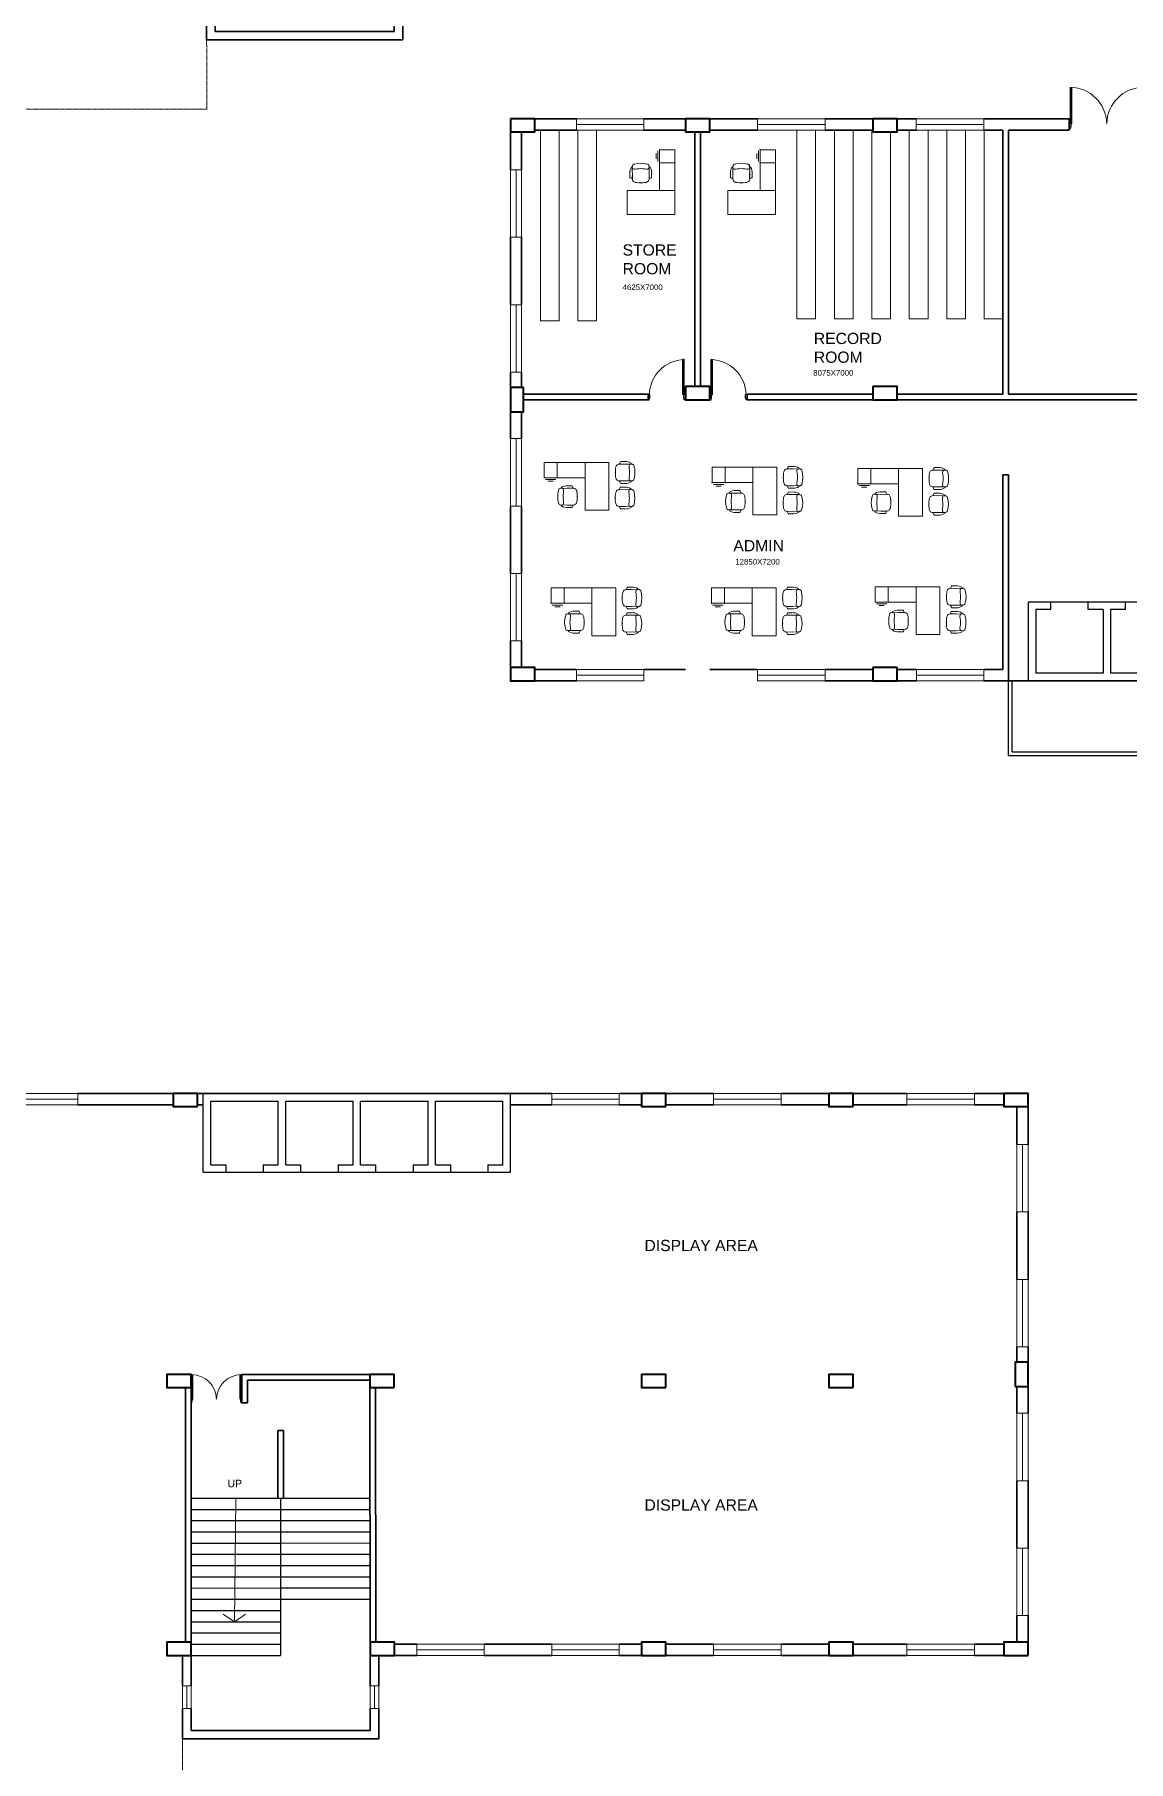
# Model space of a CAD drawing. Header units: inches. Extents: x 5 to 136470, y 9 to 138066.
# Drawn here: x 49072 to 78278, y 46629 to 92731 of the extents above; entities that cross this region are included whole.
import ezdxf

# ---------------------------------------------------------------- set-up
doc = ezdxf.new("R2010")
doc.units = ezdxf.units.IN
doc.header["$MEASUREMENT"] = 0
doc.linetypes.add('DASHED2', pattern=[9.525, 6.35, -3.175])
for name, color, linetype, lineweight in [('1', 7, 'Continuous', 35), ('A_COL', 250, 'Continuous', 40), ('A_ELE1', 250, 'Continuous', 20), ('A_WIN-DOR', 250, 'Continuous', 30), ('ABOVE', 252, 'DASHED2', 9), ('IG-Area', 250, 'Continuous', 30), ('SILL', 251, 'Continuous', 18), ('WINDOW', 252, 'Continuous', 15)]:
    doc.layers.add(name, color=color, linetype=linetype, lineweight=lineweight)
doc.layers.add('FURNITURE', color=253, linetype='Continuous', lineweight=5, transparency=0.05)
doc.styles.add('ROMANS', font='', dxfattribs={"width": 0.8})
doc.styles.get("Standard").update_dxf_attribs({"font": 'arial.ttf'})
doc.styles.get('ROMANS').set_extended_font_data('VNI-Avo')

# ---------------------------------------------------------------- blocks, each defined once
blk = doc.blocks.new('A$C593c08c7')
for p, q in [((52430, 19081), (57430, 19081)), ((54805, 19081), (52905, 19081)), ((52905, 16981), (52905, 19081)), ((56905, 19081), (54805, 19081)), ((59005, 19081), (56905, 19081)), ((61105, 19081), (59005, 19081)), ((59005, 19081), (61105, 19081)), ((61105, 16981), (61105, 19081)), ((53105, 18881), (54905, 18881)), ((53105, 17181), (53105, 18881)), ((54905, 17181), (54905, 18881)), ((55105, 18881), (56905, 18881)), ((55105, 17181), (55105, 18881)), ((56905, 17181), (56905, 18881)), ((57105, 18881), (58905, 18881)), ((57105, 17181), (57105, 18881)), ((58905, 17181), (58905, 18881)), ((59105, 18881), (60905, 18881)), ((59105, 17181), (59105, 18881)), ((60905, 17181), (60905, 18881)), ((53105, 17181), (53505, 17181)), ((53505, 17181), (53505, 16981)), ((54505, 17181), (54905, 17181)), ((54505, 17181), (54505, 16981)), ((55105, 17181), (55505, 17181)), ((55505, 17181), (55505, 16981)), ((56505, 17181), (56905, 17181)), ((56505, 17181), (56505, 16981)), ((57105, 17181), (57505, 17181)), ((57505, 17181), (57505, 16981)), ((58505, 17181), (58905, 17181)), ((58505, 17181), (58505, 16981)), ((59105, 17181), (59505, 17181)), ((59505, 17181), (59505, 16981)), ((60505, 17181), (60905, 17181)), ((60505, 17181), (60505, 16981)), ((52905, 16981), (54805, 16981)), ((54805, 16981), (56905, 16981)), ((56905, 16981), (59005, 16981)), ((59005, 16981), (61105, 16981)), ((52580, 4081), (52580, 10281)), ((52580, 8281), (54968, 8282)), ((52580, 7981), (54969, 7981)), ((54968, 8282), (57357, 8283)), ((54968, 8282), (54970, 4082)), ((54969, 7981), (57356, 7981)), ((52580, 7681), (54969, 7681)), ((52580, 7381), (54969, 7381)), ((54969, 7681), (57356, 7681)), ((54969, 7381), (57356, 7381)), ((52580, 7081), (54969, 7082)), ((54969, 7082), (57356, 7083)), ((52580, 6781), (54969, 6781)), ((52580, 6481), (54969, 6481)), ((54969, 6781), (57357, 6781)), ((54969, 6481), (57357, 6481)), ((52580, 6181), (54969, 6182)), ((54969, 6182), (57357, 6183)), ((52580, 5881), (54970, 5882)), ((52580, 5581), (54970, 5582)), ((54970, 5882), (57357, 5883)), ((54970, 5582), (57357, 5583)), ((52580, 5281), (54970, 5281)), ((52580, 4981), (54970, 4981)), ((52580, 4681), (54970, 4681)), ((52580, 4381), (54970, 4381)), ((52580, 4081), (54970, 4082))]:
    blk.add_line(p, q)
at = {"layer": '1'}
for p, q in [((49555, 19081), (52105, 19081)), ((52105, 19081), (61105, 19081)), ((62207, 19081), (61105, 19081)), ((64007, 19081), (64605, 19081)), ((64605, 19081), (65255, 19081)), ((66530, 19081), (65255, 19081)), ((68330, 19081), (69605, 19081)), ((69605, 19081), (70255, 19081)), ((69605, 19081), (70255, 19081)), ((71693, 19081), (70255, 19081)), ((73493, 19081), (74930, 19081)), ((74930, 19081), (74930, 18731)), ((74930, 19081), (74930, 17719)), ((49555, 18781), (52105, 18781)), ((52755, 18781), (52905, 18781)), ((61105, 18781), (62207, 18781)), ((64007, 18781), (64605, 18781)), ((65255, 18781), (66530, 18781)), ((68330, 18781), (69605, 18781)), ((70255, 18781), (71693, 18781)), ((73493, 18781), (74280, 18781)), ((74630, 18731), (74630, 17719)), ((74630, 15919), (74630, 14119)), ((74930, 15919), (74930, 14119)), ((74630, 12319), (74630, 11906)), ((74930, 12319), (74930, 10544)), ((52580, 11581), (52580, 4381)), ((57355, 11581), (53936, 11581)), ((53936, 10828), (53936, 11581)), ((52430, 11231), (52430, 4431)), ((57355, 11431), (54086, 11431)), ((54086, 10828), (54086, 11431)), ((57355, 11281), (57358, 4381)), ((57505, 11231), (57508, 4431)), ((74630, 11256), (74630, 10544)), ((54086, 10828), (53936, 10828)), ((54893, 8282), (54893, 10082)), ((54893, 10082), (55043, 10082)), ((55043, 8282), (55043, 10082)), ((74630, 8744), (74630, 6944)), ((74930, 8744), (74930, 6944)), ((74630, 5144), (74630, 4431)), ((74930, 5144), (74930, 4081)), ((58607, 4381), (58008, 4381)), ((62207, 4381), (60407, 4381)), ((60407, 4381), (61630, 4381)), ((64605, 4381), (64007, 4381)), ((66530, 4381), (65255, 4381)), ((69605, 4381), (68330, 4381)), ((71693, 4381), (70255, 4381)), ((74280, 4381), (73493, 4381)), ((52580, 4081), (52350, 4081)), ((52350, 4081), (52350, 3266)), ((52350, 3266), (52350, 4081)), ((52580, 4081), (52580, 3266)), ((58607, 4081), (57358, 4081)), ((57358, 4081), (57358, 3266)), ((57588, 4081), (57588, 3266)), ((62207, 4081), (60407, 4081)), ((66530, 4081), (64007, 4081)), ((71693, 4081), (68330, 4081)), ((74930, 4081), (73493, 4081)), ((52350, 2666), (52350, 1851)), ((52350, 2016), (52350, 2666)), ((52580, 2666), (52580, 2081)), ((57358, 2666), (57358, 2081)), ((57588, 2666), (57588, 1851)), ((52350, 1851), (57588, 1851)), ((52580, 2081), (57358, 2081))]:
    blk.add_line(p, q, dxfattribs=at)
at = {"layer": 'A_COL'}
for points in [[(52755, 18731), (52755, 19081), (52105, 19081), (52105, 18731)], [(65255, 18731), (65255, 19081), (64605, 19081), (64605, 18731)], [(70255, 18731), (70255, 19081), (69605, 19081), (69605, 18731)], [(74930, 18731), (74930, 19081), (74280, 19081), (74280, 18731)], [(52580, 11231), (52580, 11581), (51930, 11581), (51930, 11231)], [(58005, 11231), (58005, 11581), (57355, 11581), (57355, 11231)], [(65257, 11231), (65257, 11581), (64607, 11581), (64607, 11231)], [(70255, 11231), (70255, 11581), (69605, 11581), (69605, 11231)], [(74580, 11256), (74930, 11256), (74930, 11906), (74580, 11906)], [(52580, 4081), (52580, 4431), (51930, 4431), (51930, 4081)], [(58008, 4081), (58008, 4431), (57358, 4431), (57358, 4081)], [(65255, 4081), (65255, 4431), (64605, 4431), (64605, 4081)], [(70255, 4081), (70255, 4431), (69605, 4431), (69605, 4081)], [(74930, 4081), (74930, 4431), (74280, 4431), (74280, 4081)]]:
    blk.add_lwpolyline(points, close=True, dxfattribs=at)
at = {"layer": 'A_ELE1', "transparency": 33554687}
for centre, start, end in [((52582, 10903), 1.7422, 88.258), ((53934, 10903), 91.742, 178.2578)]:
    blk.add_arc(centre, 676, start, end, dxfattribs=at)
at = {"layer": 'A_WIN-DOR', "transparency": 33554687}
for p, q in [((52603, 10924), (52603, 11579)), ((52628, 10924), (52628, 11578)), ((53888, 10924), (53888, 11578)), ((53913, 10924), (53913, 11579)), ((52580, 10933), (52580, 10828)), ((52603, 10933), (52580, 10933)), ((52603, 10933), (52603, 10956)), ((52603, 10828), (52603, 10860)), ((52603, 10860), (52612, 10860)), ((52612, 10860), (52612, 10924)), ((53258, 10924), (53258, 10933)), ((53258, 10933), (53258, 10933)), ((53258, 10924), (53258, 10924)), ((53904, 10860), (53904, 10924)), ((53913, 10860), (53904, 10860)), ((53913, 10933), (53913, 10956)), ((53913, 10933), (53936, 10933)), ((53913, 10828), (53913, 10860)), ((53936, 10933), (53936, 10828))]:
    blk.add_line(p, q, dxfattribs=at)
at = {"layer": 'A_WIN-DOR'}
for p, q in [((52603, 10828), (52580, 10828)), ((53913, 10828), (53936, 10828))]:
    blk.add_line(p, q, dxfattribs=at)
at = {"layer": 'A_WIN-DOR', "transparency": 33554687}
for points in [[(52603, 10924), (52628, 10924)], [(53258, 10924), (53258, 10924)], [(53913, 10924), (53888, 10924)]]:
    blk.add_lwpolyline(points, dxfattribs=at)
at = {"layer": 'ABOVE', "ltscale": 0.25}
for p, q in [((52359, 0), (52350, 1851)), ((43850, 0), (52359, 0))]:
    blk.add_line(p, q, dxfattribs=at)
at = {"layer": 'SILL'}
for p, q in [((47755, 19081), (49555, 19081)), ((64007, 19081), (62207, 19081)), ((66530, 19081), (68330, 19081)), ((71693, 19081), (73493, 19081)), ((49555, 18781), (47755, 18781)), ((62207, 18781), (64007, 18781)), ((66530, 18781), (68330, 18781)), ((73493, 18781), (71693, 18781)), ((74630, 17719), (74630, 15919)), ((74930, 17719), (74930, 15919)), ((74630, 12319), (74630, 14119)), ((74930, 14119), (74930, 12319)), ((74630, 8744), (74630, 10544)), ((74930, 10544), (74930, 8744)), ((53774, 8282), (53738, 4981)), ((74630, 6944), (74630, 5144)), ((74930, 6944), (74930, 5144)), ((53738, 4981), (53439, 5181)), ((53738, 4981), (54036, 5181)), ((60407, 4381), (58607, 4381)), ((64007, 4381), (62207, 4381)), ((68330, 4381), (66530, 4381)), ((73493, 4381), (71693, 4381)), ((58607, 4081), (60407, 4081)), ((62207, 4081), (64007, 4081)), ((66530, 4081), (68330, 4081)), ((71693, 4081), (73493, 4081)), ((52350, 3266), (52350, 2666)), ((52580, 3266), (52580, 2666)), ((57358, 3266), (57358, 2666)), ((57588, 3266), (57588, 2666))]:
    blk.add_line(p, q, dxfattribs=at)
at = {"layer": 'WINDOW'}
for p, q in [((49555, 18931), (47755, 18931)), ((49555, 19081), (49555, 18781)), ((62207, 19081), (62207, 18781)), ((62207, 18931), (64007, 18931)), ((64007, 19081), (64007, 18781)), ((66530, 19081), (66530, 18781)), ((66530, 18931), (68330, 18931)), ((68330, 19081), (68330, 18781)), ((71693, 19081), (71693, 18781)), ((71693, 18931), (73493, 18931)), ((73493, 19081), (73493, 18781)), ((74630, 17719), (74930, 17719)), ((74780, 17719), (74780, 15919)), ((74630, 15919), (74930, 15919)), ((74630, 14119), (74930, 14119)), ((74780, 12319), (74780, 14119)), ((74630, 12319), (74930, 12319)), ((74630, 10544), (74930, 10544)), ((74780, 8744), (74780, 10544)), ((74630, 8744), (74930, 8744)), ((74630, 6944), (74930, 6944)), ((74780, 5144), (74780, 6944)), ((74630, 5144), (74930, 5144)), ((58607, 4381), (58607, 4081)), ((58607, 4231), (60407, 4231)), ((60407, 4381), (60407, 4081)), ((62207, 4381), (62207, 4081)), ((62207, 4231), (64007, 4231)), ((64007, 4381), (64007, 4081)), ((66530, 4381), (66530, 4081)), ((66530, 4231), (68330, 4231)), ((68330, 4381), (68330, 4081)), ((71693, 4381), (71693, 4081)), ((71693, 4231), (73493, 4231)), ((73493, 4381), (73493, 4081)), ((52350, 3266), (52580, 3266)), ((52465, 3266), (52465, 2666)), ((57588, 3266), (57358, 3266)), ((57473, 3266), (57473, 2666)), ((52350, 2666), (52580, 2666)), ((57588, 2666), (57358, 2666))]:
    blk.add_line(p, q, dxfattribs=at)
at = {"layer": 'IG-Area', "attachment_point": 1}
for s, insert, char_height in [('DISPLAY AREA ', (64684, 15175), 300), ('UP', (53552, 8771), 200), ('DISPLAY AREA ', (64684, 8246), 300)]:
    blk.add_mtext_dynamic_manual_height_columns(s, width=38356.19, gutter_width=12.5, heights=[0], dxfattribs=dict(at, insert=insert, char_height=char_height))
blk = doc.blocks.new('A$C7b2e77e3')
for p, q in [((15925, 15220), (13825, 15220)), ((13825, 15220), (13825, 13120)), ((14425, 15020), (14425, 15220)), ((15425, 15020), (15425, 15220)), ((18025, 15220), (15925, 15220)), ((16425, 15020), (16425, 15220)), ((14425, 15020), (14025, 15020)), ((14025, 15020), (14025, 13320)), ((15825, 15020), (15425, 15020)), ((15825, 15020), (15825, 13320)), ((16425, 15020), (16025, 15020)), ((16025, 15020), (16025, 13320)), ((13299, 11120), (13299, 13120)), ((13399, 11220), (13399, 13120)), ((13825, 13120), (15925, 13120)), ((15925, 13120), (13825, 13120)), ((15825, 13320), (14025, 13320)), ((15925, 13120), (18025, 13120)), ((17825, 13320), (16025, 13320)), ((13299, 11120), (21500, 11120)), ((13399, 11220), (21400, 11220))]:
    blk.add_line(p, q)
at = {"layer": '1'}
for p, q in [((0, 26757), (0, 28120)), ((300, 26757), (300, 27770)), ((650, 28120), (1762, 28120)), ((1762, 27820), (650, 27820)), ((3562, 28120), (4675, 28120)), ((3562, 27820), (4675, 27820)), ((4925, 20970), (4925, 27770)), ((5075, 20970), (5075, 27770)), ((5325, 28120), (6600, 28120)), ((6600, 27820), (5325, 27820)), ((8400, 28120), (9675, 28120)), ((8400, 27820), (9675, 27820)), ((10325, 28120), (10837, 28120)), ((10325, 27820), (10837, 27820)), ((14922, 28120), (12637, 28120)), ((12637, 27820), (13150, 27820)), ((13150, 27820), (13150, 20770)), ((13300, 27820), (14922, 27820)), ((13300, 27820), (13300, 20770)), ((14922, 27820), (13300, 27820)), ((14922, 27820), (14922, 28120)), ((0, 23157), (0, 24957)), ((300, 23157), (300, 24957)), ((0, 19582), (0, 21357)), ((300, 20945), (300, 21357)), ((350, 20770), (3675, 20770)), ((3675, 20770), (3675, 20620)), ((6325, 20770), (9673, 20770)), ((6325, 20770), (6325, 20620)), ((10323, 20770), (13150, 20770)), ((13300, 20770), (16925, 20770)), ((300, 19582), (300, 20295)), ((350, 20620), (3675, 20620)), ((6325, 20620), (16925, 20620)), ((9998, 20620), (10000, 20620)), ((9998, 20620), (9998, 20620)), ((13150, 20620), (13150, 20619)), ((13150, 20620), (13150, 20620)), ((13300, 20620), (13300, 20619)), ((13300, 20620), (13300, 20620)), ((13150, 18619), (13150, 13420)), ((13150, 18619), (13300, 18619)), ((13300, 18619), (13299, 13120)), ((0, 15982), (0, 17782)), ((300, 15982), (300, 17782)), ((0, 13120), (0, 14182)), ((300, 13470), (300, 14182)), ((1763, 13420), (650, 13420)), ((4675, 13420), (3563, 13420)), ((6600, 13420), (5325, 13420)), ((9675, 13420), (8400, 13420)), ((10838, 13420), (10325, 13420)), ((13150, 13420), (12638, 13420)), ((1763, 13120), (0, 13120)), ((10838, 13120), (8400, 13120)), ((22825, 13120), (12638, 13120))]:
    blk.add_line(p, q, dxfattribs=at)
at = {"layer": 'A_COL'}
for points in [[(0, 28120), (0, 27770), (650, 27770), (650, 28120)], [(4675, 28120), (4675, 27770), (5325, 27770), (5325, 28120)], [(9675, 28120), (9675, 27770), (10325, 27770), (10325, 28120)], [(350, 20945), (0, 20945), (0, 20295), (350, 20295)], [(4675, 20970), (4675, 20620), (5325, 20620), (5325, 20970)], [(9673, 20970), (9673, 20620), (10323, 20620), (10323, 20970)], [(0, 13470), (0, 13120), (650, 13120), (650, 13470)], [(9675, 13470), (9675, 13120), (10325, 13120), (10325, 13470)]]:
    blk.add_lwpolyline(points, close=True, dxfattribs=at)
at = {"layer": 'A_ELE1', "transparency": 33554687}
for centre, radius, start, end in [((14924, 27968), 998, 1.7422, 88.258), ((16919, 27968), 998, 91.742, 178.2578), ((4672, 20728), 966, 91.8328, 178.3486), ((5328, 20728), 966, 1.6514, 88.1672)]:
    blk.add_arc(centre, radius, start, end, dxfattribs=at)
at = {"layer": 'A_WIN-DOR', "transparency": 33554687}
for p, q in [((14955, 27998), (14955, 28966)), ((14993, 27998), (14993, 28965)), ((14922, 28012), (14922, 27856)), ((14955, 28012), (14922, 28012)), ((14955, 28012), (14955, 28046)), ((14955, 27856), (14955, 27904)), ((14955, 27904), (14969, 27904)), ((14969, 27904), (14969, 27998)), ((15921, 27998), (15921, 28012)), ((15921, 28012), (15921, 28012)), ((15922, 27998), (15922, 27998)), ((4606, 20757), (4605, 21692)), ((4643, 20757), (4641, 21693)), ((5357, 20757), (5359, 21693)), ((5394, 20757), (5395, 21692)), ((3675, 20770), (3675, 20620)), ((3707, 20768), (3675, 20768)), ((3707, 20756), (3707, 20768)), ((3721, 20664), (3720, 20756)), ((4629, 20666), (4629, 20757)), ((4643, 20770), (4643, 20803)), ((4643, 20770), (4675, 20770)), ((4675, 20770), (4675, 20620)), ((5325, 20770), (5325, 20620)), ((5357, 20770), (5325, 20770)), ((5357, 20770), (5357, 20803)), ((5371, 20666), (5371, 20757)), ((6279, 20664), (6280, 20756)), ((6293, 20756), (6293, 20768)), ((6293, 20768), (6325, 20768)), ((6325, 20770), (6325, 20620)), ((3707, 20618), (3707, 20664)), ((3707, 20664), (3721, 20664)), ((4643, 20666), (4629, 20666)), ((4643, 20620), (4643, 20666)), ((4675, 20620), (4643, 20620)), ((5325, 20620), (5357, 20620)), ((5357, 20620), (5357, 20666)), ((5357, 20666), (5371, 20666)), ((6293, 20664), (6279, 20664)), ((6293, 20618), (6293, 20664))]:
    blk.add_line(p, q, dxfattribs=at)
at = {"layer": 'A_WIN-DOR'}
for p, q in [((14955, 27856), (14922, 27856)), ((4641, 21693), (4605, 21692)), ((5359, 21693), (5395, 21692)), ((3675, 20618), (3707, 20618)), ((6325, 20618), (6293, 20618))]:
    blk.add_line(p, q, dxfattribs=at)
at = {"layer": 'A_WIN-DOR', "transparency": 33554687}
for points in [[(14955, 27998), (14993, 27998)], [(15921, 27998), (15921, 27998)], [(3707, 20756), (3720, 20756)], [(4643, 20757), (4606, 20757)], [(5357, 20757), (5394, 20757)], [(6293, 20756), (6280, 20756)]]:
    blk.add_lwpolyline(points, dxfattribs=at)
at = {"layer": 'FURNITURE'}
for p, q in [((800, 27820), (800, 22729)), ((1300, 27820), (1300, 22729)), ((1800, 27820), (1800, 22729)), ((2300, 27820), (2300, 22729)), ((7650, 27820), (7650, 22779)), ((8150, 27820), (8150, 22779)), ((8650, 27820), (8650, 22779)), ((9150, 27820), (9150, 22779)), ((9650, 27820), (9650, 22779)), ((10150, 27770), (10150, 22779)), ((10650, 27820), (10650, 22779)), ((11150, 27820), (11150, 22779)), ((11650, 27820), (11650, 22779)), ((12150, 27820), (12150, 22779)), ((12650, 27820), (12650, 22779)), ((3937, 26984), (3937, 27261)), ((3984, 26204), (3984, 27296)), ((3984, 27296), (3984, 26949)), ((4393, 27296), (3984, 27296)), ((4393, 27296), (3984, 27296)), ((4393, 26204), (4393, 27296)), ((6622, 26984), (6622, 27261)), ((6668, 26204), (6668, 27296)), ((6668, 27296), (6668, 26949)), ((7077, 27296), (6668, 27296)), ((7077, 27296), (6668, 27296)), ((7077, 26204), (7077, 27296)), ((3254, 26833), (3231, 26833)), ((3254, 26860), (3264, 26871)), ((3259, 26499), (3254, 26860)), ((3255, 26798), (3264, 26879)), ((3284, 26904), (3315, 26914)), ((3675, 26904), (3644, 26914)), ((3705, 26798), (3695, 26879)), ((3705, 26860), (3696, 26871)), ((3701, 26499), (3705, 26860)), ((3705, 26833), (3728, 26833)), ((3891, 27053), (3891, 27192)), ((3984, 26949), (4393, 26949)), ((5938, 26833), (5916, 26833)), ((5938, 26860), (5948, 26871)), ((5943, 26499), (5938, 26860)), ((5939, 26798), (5949, 26879)), ((5969, 26904), (5999, 26914)), ((6360, 26904), (6329, 26914)), ((6389, 26798), (6379, 26879)), ((6390, 26860), (6380, 26871)), ((6385, 26499), (6390, 26860)), ((6390, 26833), (6412, 26833)), ((6576, 27053), (6576, 27192)), ((6668, 26949), (7077, 26949)), ((3188, 26665), (3189, 26564)), ((3198, 26545), (3234, 26528)), ((3253, 26537), (3256, 26679)), ((3706, 26537), (3703, 26679)), ((3761, 26545), (3725, 26528)), ((3771, 26665), (3771, 26564)), ((5873, 26665), (5873, 26564)), ((5883, 26545), (5918, 26528)), ((5938, 26537), (5940, 26679)), ((6390, 26537), (6388, 26679)), ((6445, 26545), (6410, 26528)), ((6456, 26665), (6455, 26564)), ((3119, 26204), (4393, 26204)), ((3119, 25567), (3119, 26204)), ((4393, 26204), (4393, 25567)), ((5804, 26204), (7077, 26204)), ((5804, 25567), (5804, 26204)), ((7077, 26204), (7077, 25567)), ((3119, 25567), (4393, 25567)), ((5804, 25567), (7077, 25567)), ((1300, 22729), (800, 22729)), ((2300, 22729), (1800, 22729)), ((7650, 22779), (8150, 22779)), ((8650, 22779), (9150, 22779)), ((9650, 22779), (10150, 22779)), ((10650, 22779), (11150, 22779)), ((11650, 22779), (12150, 22779)), ((12650, 22779), (13150, 22779)), ((1993, 18946), (902, 18946)), ((902, 18946), (902, 18537)), ((902, 18946), (902, 18537)), ((1248, 18537), (1248, 18946)), ((1993, 17673), (1993, 18946)), ((1993, 18946), (2630, 18946)), ((2630, 17673), (2630, 18946)), ((2889, 18899), (3251, 18904)), ((2936, 18960), (2919, 18924)), ((2928, 18905), (3070, 18902)), ((3056, 18970), (2954, 18969)), ((3189, 18903), (3269, 18894)), ((3223, 18904), (3223, 18927)), ((3251, 18904), (3261, 18894)), ((1993, 18537), (902, 18537)), ((902, 18537), (1248, 18537)), ((1214, 18491), (936, 18491)), ((1144, 18445), (1006, 18445)), ((2889, 18457), (3251, 18453)), ((2928, 18452), (3070, 18455)), ((3189, 18453), (3269, 18463)), ((3223, 18453), (3223, 18430)), ((3251, 18453), (3261, 18462)), ((3295, 18874), (3304, 18843)), ((3295, 18483), (3304, 18514)), ((6475, 18817), (5384, 18817)), ((5384, 18817), (5384, 18408)), ((5384, 18817), (5384, 18408)), ((5730, 18408), (5730, 18817)), ((6475, 17544), (6475, 18817)), ((6475, 18817), (7112, 18817)), ((7112, 17544), (7112, 18817)), ((7372, 18770), (7733, 18775)), ((7418, 18830), (7401, 18795)), ((7410, 18776), (7552, 18773)), ((7538, 18841), (7437, 18840)), ((7671, 18774), (7752, 18765)), ((7706, 18775), (7706, 18797)), ((7733, 18775), (7743, 18765)), ((7777, 18745), (7787, 18714)), ((10365, 18785), (9273, 18785)), ((9273, 18785), (9273, 18375)), ((9273, 18785), (9273, 18375)), ((9620, 18375), (9620, 18785)), ((10365, 17511), (10365, 18785)), ((10365, 18785), (11002, 18785)), ((11002, 17511), (11002, 18785)), ((11261, 18738), (11623, 18743)), ((11308, 18798), (11291, 18762)), ((11300, 18743), (11442, 18740)), ((11428, 18808), (11326, 18808)), ((11561, 18742), (11641, 18732)), ((11595, 18743), (11595, 18765)), ((11623, 18743), (11633, 18733)), ((11667, 18712), (11676, 18681)), ((1293, 18229), (1284, 18198)), ((1399, 18258), (1319, 18249)), ((1337, 18259), (1327, 18249)), ((1699, 18254), (1337, 18259)), ((1365, 18259), (1365, 18281)), ((1660, 18259), (1518, 18257)), ((1532, 18325), (1633, 18324)), ((1652, 18314), (1669, 18279)), ((2886, 18216), (3247, 18221)), ((2932, 18277), (2915, 18241)), ((2936, 18397), (2919, 18433)), ((2924, 18222), (3066, 18219)), ((3052, 18287), (2951, 18286)), ((3056, 18387), (2954, 18387)), ((3185, 18220), (3266, 18211)), ((3220, 18221), (3220, 18244)), ((3247, 18221), (3257, 18212)), ((3291, 18191), (3301, 18160)), ((6475, 18408), (5384, 18408)), ((5384, 18408), (5730, 18408)), ((5696, 18362), (5418, 18362)), ((5626, 18315), (5488, 18315)), ((5775, 18099), (5766, 18069)), ((5881, 18129), (5801, 18119)), ((5819, 18130), (5809, 18120)), ((6181, 18125), (5819, 18130)), ((5847, 18130), (5847, 18152)), ((6142, 18130), (6000, 18128)), ((6014, 18195), (6116, 18195)), ((6134, 18185), (6151, 18149)), ((7368, 18087), (7729, 18092)), ((7372, 18328), (7733, 18323)), ((7414, 18148), (7397, 18112)), ((7418, 18268), (7401, 18304)), ((7406, 18093), (7548, 18090)), ((7410, 18323), (7552, 18326)), ((7534, 18158), (7433, 18157)), ((7538, 18258), (7437, 18258)), ((7668, 18091), (7748, 18082)), ((7671, 18324), (7752, 18334)), ((7702, 18092), (7702, 18115)), ((7706, 18323), (7706, 18301)), ((7729, 18092), (7740, 18082)), ((7733, 18323), (7743, 18333)), ((7773, 18062), (7783, 18031)), ((7777, 18354), (7787, 18385)), ((10365, 18375), (9273, 18375)), ((9273, 18375), (9620, 18375)), ((9585, 18329), (9308, 18329)), ((9516, 18283), (9377, 18283)), ((9665, 18067), (9655, 18036)), ((9771, 18097), (9690, 18087)), ((9709, 18097), (9699, 18088)), ((10070, 18092), (9709, 18097)), ((9736, 18097), (9736, 18120)), ((10032, 18098), (9890, 18095)), ((9904, 18163), (10005, 18162)), ((10024, 18153), (10041, 18117)), ((11257, 18055), (11619, 18060)), ((11261, 18296), (11623, 18291)), ((11304, 18115), (11287, 18080)), ((11308, 18236), (11291, 18271)), ((11296, 18060), (11438, 18058)), ((11300, 18290), (11442, 18293)), ((11424, 18126), (11323, 18125)), ((11428, 18225), (11326, 18226)), ((11557, 18059), (11637, 18049)), ((11561, 18292), (11641, 18301)), ((11591, 18060), (11591, 18082)), ((11595, 18291), (11595, 18269)), ((11619, 18060), (11629, 18050)), ((11623, 18291), (11633, 18301)), ((11663, 18030), (11672, 17999)), ((11667, 18321), (11676, 18352)), ((1293, 17838), (1284, 17868)), ((1399, 17808), (1319, 17818)), ((1337, 17807), (1327, 17817)), ((1699, 17812), (1337, 17807)), ((1365, 17807), (1365, 17785)), ((1660, 17807), (1518, 17809)), ((1532, 17742), (1633, 17742)), ((1652, 17752), (1669, 17788)), ((2630, 17673), (1993, 17673)), ((2886, 17775), (3247, 17770)), ((2932, 17714), (2915, 17750)), ((2924, 17769), (3066, 17772)), ((3052, 17704), (2951, 17705)), ((3185, 17770), (3266, 17780)), ((3220, 17770), (3220, 17747)), ((3247, 17770), (3257, 17779)), ((3291, 17800), (3301, 17831)), ((5775, 17708), (5766, 17739)), ((5881, 17679), (5801, 17689)), ((5819, 17678), (5809, 17688)), ((6181, 17683), (5819, 17678)), ((5847, 17678), (5847, 17656)), ((6142, 17678), (6000, 17680)), ((6014, 17612), (6116, 17613)), ((6134, 17623), (6151, 17658)), ((7112, 17544), (6475, 17544)), ((7368, 17645), (7729, 17641)), ((7414, 17585), (7397, 17621)), ((7406, 17640), (7548, 17643)), ((7534, 17575), (7433, 17575)), ((7668, 17641), (7748, 17651)), ((7702, 17641), (7702, 17618)), ((7729, 17641), (7740, 17650)), ((7773, 17671), (7783, 17702)), ((9665, 17676), (9655, 17707)), ((9771, 17647), (9690, 17656)), ((9709, 17646), (9699, 17656)), ((10070, 17651), (9709, 17646)), ((9736, 17646), (9736, 17623)), ((10032, 17645), (9890, 17648)), ((9904, 17580), (10005, 17581)), ((10024, 17590), (10041, 17626)), ((11257, 17613), (11619, 17608)), ((11304, 17553), (11287, 17588)), ((11296, 17608), (11438, 17610)), ((11424, 17542), (11323, 17543)), ((11557, 17609), (11637, 17619)), ((11591, 17608), (11591, 17586)), ((11619, 17608), (11629, 17618)), ((11663, 17638), (11672, 17669)), ((11002, 17511), (10365, 17511)), ((2176, 15596), (1085, 15596)), ((1085, 15596), (1085, 15186)), ((1085, 15596), (1085, 15186)), ((1431, 15186), (1431, 15596)), ((2176, 14322), (2176, 15596)), ((2176, 15596), (2813, 15596)), ((2813, 14322), (2813, 15596)), ((3072, 15549), (3434, 15553)), ((3119, 15609), (3102, 15573)), ((3111, 15554), (3253, 15551)), ((3239, 15619), (3138, 15619)), ((3372, 15553), (3453, 15543)), ((3407, 15553), (3407, 15576)), ((3434, 15553), (3444, 15544)), ((3478, 15523), (3487, 15492)), ((6457, 15596), (5366, 15596)), ((5366, 15596), (5366, 15186)), ((5366, 15596), (5366, 15186)), ((5712, 15186), (5712, 15596)), ((6457, 14322), (6457, 15596)), ((6457, 15596), (7094, 15596)), ((7094, 14322), (7094, 15596)), ((7353, 15549), (7715, 15553)), ((7400, 15609), (7383, 15573)), ((7392, 15554), (7534, 15551)), ((7520, 15619), (7419, 15619)), ((7653, 15553), (7733, 15543)), ((7687, 15553), (7687, 15576)), ((7715, 15553), (7725, 15544)), ((7759, 15523), (7768, 15492)), ((10832, 15628), (9740, 15628)), ((9740, 15628), (9740, 15219)), ((9740, 15628), (9740, 15219)), ((10832, 15219), (9740, 15219)), ((9740, 15219), (10087, 15219)), ((10087, 15219), (10087, 15628)), ((10832, 14354), (10832, 15628)), ((10832, 15628), (11469, 15628)), ((11469, 14354), (11469, 15628)), ((11728, 15581), (12089, 15586)), ((11774, 15641), (11757, 15606)), ((11766, 15586), (11908, 15584)), ((11895, 15652), (11793, 15651)), ((12028, 15585), (12108, 15575)), ((12062, 15586), (12062, 15608)), ((12089, 15586), (12100, 15576)), ((12133, 15556), (12143, 15525)), ((2176, 15186), (1085, 15186)), ((1085, 15186), (1431, 15186)), ((1397, 15140), (1119, 15140)), ((1327, 15094), (1189, 15094)), ((1476, 14878), (1467, 14847)), ((1582, 14908), (1502, 14898)), ((1520, 14908), (1510, 14899)), ((1882, 14903), (1520, 14908)), ((1548, 14908), (1548, 14931)), ((1843, 14909), (1701, 14906)), ((1715, 14974), (1817, 14973)), ((1835, 14964), (1852, 14928)), ((3069, 14866), (3430, 14871)), ((3072, 15107), (3434, 15102)), ((3115, 14926), (3098, 14890)), ((3119, 15046), (3102, 15082)), ((3107, 14871), (3249, 14869)), ((3111, 15101), (3253, 15104)), ((3235, 14936), (3134, 14936)), ((3239, 15036), (3138, 15037)), ((3369, 14870), (3449, 14860)), ((3372, 15103), (3453, 15112)), ((3403, 14871), (3403, 14893)), ((3407, 15102), (3407, 15079)), ((3430, 14871), (3441, 14861)), ((3434, 15102), (3444, 15112)), ((3474, 14840), (3484, 14810)), ((3478, 15132), (3487, 15163)), ((6457, 15186), (5366, 15186)), ((5366, 15186), (5712, 15186)), ((5678, 15140), (5400, 15140)), ((5608, 15094), (5470, 15094)), ((5757, 14878), (5748, 14847)), ((5863, 14908), (5783, 14898)), ((5801, 14908), (5791, 14899)), ((6163, 14903), (5801, 14908)), ((5829, 14908), (5829, 14931)), ((6124, 14909), (5982, 14906)), ((5996, 14974), (6098, 14973)), ((6116, 14964), (6133, 14928)), ((7350, 14866), (7711, 14871)), ((7353, 15107), (7715, 15102)), ((7396, 14926), (7379, 14890)), ((7400, 15046), (7383, 15082)), ((7388, 14871), (7530, 14869)), ((7392, 15101), (7534, 15104)), ((7516, 14936), (7415, 14936)), ((7520, 15036), (7419, 15037)), ((7649, 14870), (7730, 14860)), ((7653, 15103), (7733, 15112)), ((7684, 14871), (7684, 14893)), ((7687, 15102), (7687, 15079)), ((7711, 14871), (7721, 14861)), ((7715, 15102), (7725, 15112)), ((7755, 14840), (7765, 14810)), ((7759, 15132), (7768, 15163)), ((10052, 15172), (9775, 15172)), ((9983, 15126), (9844, 15126)), ((10132, 14910), (10122, 14879)), ((10237, 14940), (10157, 14930)), ((10176, 14940), (10165, 14931)), ((10537, 14936), (10176, 14940)), ((10203, 14940), (10203, 14963)), ((10499, 14941), (10357, 14938)), ((10370, 15006), (10472, 15006)), ((10491, 14996), (10508, 14960)), ((11724, 14898), (12086, 14903)), ((11728, 15139), (12089, 15134)), ((11771, 14958), (11754, 14923)), ((11774, 15079), (11757, 15114)), ((11763, 14904), (11905, 14901)), ((11766, 15134), (11908, 15136)), ((11891, 14969), (11789, 14968)), ((11895, 15069), (11793, 15069)), ((12024, 14902), (12104, 14893)), ((12028, 15135), (12108, 15145)), ((12058, 14903), (12058, 14926)), ((12062, 15134), (12062, 15112)), ((12086, 14903), (12096, 14893)), ((12089, 15134), (12100, 15144)), ((12130, 14873), (12139, 14842)), ((12133, 15165), (12143, 15195)), ((1476, 14487), (1467, 14518)), ((1582, 14458), (1502, 14467)), ((1520, 14457), (1510, 14466)), ((1882, 14462), (1520, 14457)), ((1548, 14457), (1548, 14434)), ((1843, 14456), (1701, 14459)), ((1715, 14391), (1817, 14392)), ((1835, 14401), (1852, 14437)), ((2813, 14322), (2176, 14322)), ((3069, 14424), (3430, 14419)), ((3115, 14364), (3098, 14399)), ((3107, 14419), (3249, 14421)), ((3235, 14353), (3134, 14354)), ((3369, 14420), (3449, 14429)), ((3403, 14419), (3403, 14397)), ((3430, 14419), (3441, 14429)), ((3474, 14449), (3484, 14480)), ((5757, 14487), (5748, 14518)), ((5863, 14458), (5783, 14467)), ((5801, 14457), (5791, 14466)), ((6163, 14462), (5801, 14457)), ((5829, 14457), (5829, 14434)), ((6124, 14456), (5982, 14459)), ((5996, 14391), (6098, 14392)), ((6116, 14401), (6133, 14437)), ((7094, 14322), (6457, 14322)), ((7350, 14424), (7711, 14419)), ((7396, 14364), (7379, 14399)), ((7388, 14419), (7530, 14421)), ((7516, 14353), (7415, 14354)), ((7649, 14420), (7730, 14429)), ((7684, 14419), (7684, 14397)), ((7711, 14419), (7721, 14429)), ((7755, 14449), (7765, 14480)), ((10132, 14519), (10122, 14550)), ((10237, 14490), (10157, 14499)), ((10176, 14489), (10165, 14499)), ((10537, 14494), (10176, 14489)), ((10203, 14489), (10203, 14466)), ((10499, 14488), (10357, 14491)), ((10370, 14423), (10472, 14424)), ((10491, 14434), (10508, 14469)), ((11469, 14354), (10832, 14354)), ((11724, 14456), (12086, 14452)), ((11771, 14396), (11754, 14432)), ((11763, 14451), (11905, 14454)), ((11891, 14386), (11789, 14386)), ((12024, 14452), (12104, 14462)), ((12058, 14452), (12058, 14429)), ((12086, 14452), (12096, 14461)), ((12130, 14482), (12139, 14513))]:
    blk.add_line(p, q, dxfattribs=at)
for centre, radius, start, end in [((3476, 26681), 288, 148.0573, 182.9695), ((3299, 26823), 45.2, 199.5385, 265.4123), ((3299, 26823), 45.2, 199.5385, 265.4123), ((3293, 26877), 28.4, 108.152, 177.2969), ((3320, 27095), 318, 265.4109, 279.5754), ((3480, 26307), 628, 74.8107, 105.1893), ((3480, 26149), 641, 80.4247, 99.5753), ((3640, 27095), 318, 260.4246, 274.5891), ((3661, 26823), 45.2, 274.5877, 340.4615), ((3666, 26877), 28.4, 2.7031, 71.848), ((3484, 26681), 288, 357.0305, 31.9427), ((6160, 26681), 288, 148.0573, 182.9695), ((5983, 26823), 45.2, 199.5385, 265.4123), ((5983, 26823), 45.2, 199.5385, 265.4123), ((5977, 26877), 28.4, 108.152, 177.2969), ((6004, 27095), 318, 265.4109, 279.5754), ((6164, 26307), 628, 74.8107, 105.1893), ((6164, 26149), 641, 80.4247, 99.5753), ((6324, 27095), 318, 260.4246, 274.5891), ((6345, 26823), 45.2, 274.5877, 340.4615), ((6351, 26877), 28.4, 2.7031, 71.848), ((6168, 26681), 288, 357.0305, 31.9427), ((3207, 26561), 17.9, 171.6738, 242.8287), ((3241, 26538), 12.2, 236.5756, 356.1283), ((3333, 26504), 74.1, 184.1914, 247.2111), ((3378, 26593), 174, 244.7303, 267.8371), ((3480, 27493), 1080, 264.2714, 275.7286), ((3581, 26593), 174, 272.1629, 295.2697), ((3627, 26504), 74.1, 292.7889, 355.8086), ((3718, 26538), 12.2, 183.8717, 303.4244), ((3753, 26561), 17.9, 297.1713, 8.3262), ((5891, 26561), 17.9, 171.6738, 242.8287), ((5925, 26538), 12.2, 236.5756, 356.1283), ((6017, 26504), 74.1, 184.1914, 247.2111), ((6063, 26593), 174, 244.7303, 267.8371), ((6164, 27493), 1080, 264.2714, 275.7286), ((6266, 26593), 174, 272.1629, 295.2697), ((6311, 26504), 74.1, 292.7889, 355.8086), ((6403, 26538), 12.2, 183.8717, 303.4244), ((6437, 26561), 17.9, 297.1713, 8.3262), ((2928, 18917), 12.2, 146.5756, 266.1283), ((2952, 18951), 17.9, 81.6738, 152.8287), ((3071, 18682), 288, 58.0573, 92.9695), ((3214, 18859), 45.2, 109.5385, 175.4123), ((3214, 18859), 45.2, 109.5385, 175.4123), ((3884, 18678), 1080, 174.2714, 185.7286), ((2984, 18780), 174, 154.7303, 177.8371), ((2984, 18577), 174, 182.1629, 205.2697), ((2895, 18825), 74.1, 94.1914, 157.2111), ((2895, 18532), 74.1, 202.7889, 265.8086), ((2928, 18440), 12.2, 93.8717, 213.4244), ((3485, 18838), 318, 175.4109, 189.5754), ((3485, 18519), 318, 170.4246, 184.5891), ((3214, 18497), 45.2, 184.5877, 250.4615), ((2539, 18678), 641, 350.4247, 9.5753), ((3268, 18865), 28.4, 18.152, 87.2969), ((3268, 18492), 28.4, 272.7031, 341.848), ((2698, 18678), 628, 344.8107, 15.1893), ((8366, 18549), 1080, 174.2714, 185.7286), ((7466, 18651), 174, 154.7303, 177.8371), ((7466, 18448), 174, 182.1629, 205.2697), ((7377, 18696), 74.1, 94.1914, 157.2111), ((7411, 18788), 12.2, 146.5756, 266.1283), ((7434, 18822), 17.9, 81.6738, 152.8287), ((7553, 18553), 288, 58.0573, 92.9695), ((7968, 18709), 318, 175.4109, 189.5754), ((7968, 18389), 318, 170.4246, 184.5891), ((7696, 18730), 45.2, 109.5385, 175.4123), ((7696, 18730), 45.2, 109.5385, 175.4123), ((7022, 18549), 641, 350.4247, 9.5753), ((7750, 18736), 28.4, 18.152, 87.2969), ((7180, 18549), 628, 344.8107, 15.1893), ((12256, 18517), 1080, 174.2714, 185.7286), ((11356, 18618), 174, 154.7303, 177.8371), ((11267, 18664), 74.1, 94.1914, 157.2111), ((11300, 18756), 12.2, 146.5756, 266.1283), ((11324, 18790), 17.9, 81.6738, 152.8287), ((11443, 18521), 288, 58.0573, 92.9695), ((11857, 18677), 318, 175.4109, 189.5754), ((11586, 18698), 45.2, 109.5385, 175.4123), ((11586, 18698), 45.2, 109.5385, 175.4123), ((10911, 18517), 641, 350.4247, 9.5753), ((11640, 18703), 28.4, 18.152, 87.2969), ((11070, 18517), 628, 344.8107, 15.1893), ((1890, 18033), 628, 164.8107, 195.1893), ((1320, 18220), 28.4, 92.7031, 161.848), ((1517, 18037), 288, 87.0305, 121.9427), ((1374, 18214), 45.2, 4.5877, 70.4615), ((2048, 18033), 641, 170.4247, 189.5753), ((1103, 18193), 318, 350.4246, 4.5891), ((1636, 18306), 17.9, 27.1713, 98.3262), ((1660, 18272), 12.2, 273.8717, 33.4244), ((1693, 18180), 74.1, 22.7889, 85.8086), ((1604, 18135), 174, 2.1629, 25.2697), ((704, 18033), 1080, 354.2714, 5.7286), ((3880, 17995), 1080, 174.2714, 185.7286), ((2980, 18097), 174, 154.7303, 177.8371), ((2891, 18142), 74.1, 94.1914, 157.2111), ((2925, 18234), 12.2, 146.5756, 266.1283), ((2948, 18269), 17.9, 81.6738, 152.8287), ((2952, 18405), 17.9, 207.1713, 278.3262), ((3067, 18000), 288, 58.0573, 92.9695), ((3071, 18674), 288, 267.0305, 301.9427), ((3482, 18155), 318, 175.4109, 189.5754), ((3210, 18177), 45.2, 109.5385, 175.4123), ((3210, 18177), 45.2, 109.5385, 175.4123), ((2536, 17995), 641, 350.4247, 9.5753), ((3264, 18182), 28.4, 18.152, 87.2969), ((2694, 17995), 628, 344.8107, 15.1893), ((6372, 17904), 628, 164.8107, 195.1893), ((5802, 18090), 28.4, 92.7031, 161.848), ((5999, 17908), 288, 87.0305, 121.9427), ((5856, 18085), 45.2, 4.5877, 70.4615), ((6531, 17904), 641, 170.4247, 189.5753), ((5585, 18064), 318, 350.4246, 4.5891), ((6118, 18177), 17.9, 27.1713, 98.3262), ((6142, 18143), 12.2, 273.8717, 33.4244), ((6175, 18051), 74.1, 22.7889, 85.8086), ((6086, 18005), 174, 2.1629, 25.2697), ((5186, 17904), 1080, 354.2714, 5.7286), ((7462, 17968), 174, 154.7303, 177.8371), ((7373, 18013), 74.1, 94.1914, 157.2111), ((7377, 18402), 74.1, 202.7889, 265.8086), ((7407, 18105), 12.2, 146.5756, 266.1283), ((7411, 18310), 12.2, 93.8717, 213.4244), ((7430, 18139), 17.9, 81.6738, 152.8287), ((7434, 18276), 17.9, 207.1713, 278.3262), ((7550, 17870), 288, 58.0573, 92.9695), ((7553, 18545), 288, 267.0305, 301.9427), ((7964, 18026), 318, 175.4109, 189.5754), ((7692, 18047), 45.2, 109.5385, 175.4123), ((7692, 18047), 45.2, 109.5385, 175.4123), ((7696, 18368), 45.2, 184.5877, 250.4615), ((7746, 18053), 28.4, 18.152, 87.2969), ((7750, 18363), 28.4, 272.7031, 341.848), ((7176, 17866), 628, 344.8107, 15.1893), ((10262, 17872), 628, 164.8107, 195.1893), ((9692, 18058), 28.4, 92.7031, 161.848), ((9889, 17876), 288, 87.0305, 121.9427), ((9746, 18053), 45.2, 4.5877, 70.4615), ((9474, 18031), 318, 350.4246, 4.5891), ((10008, 18145), 17.9, 27.1713, 98.3262), ((10031, 18110), 12.2, 273.8717, 33.4244), ((10065, 18018), 74.1, 22.7889, 85.8086), ((9976, 17973), 174, 2.1629, 25.2697), ((11352, 17936), 174, 154.7303, 177.8371), ((11356, 18415), 174, 182.1629, 205.2697), ((11263, 17981), 74.1, 94.1914, 157.2111), ((11267, 18370), 74.1, 202.7889, 265.8086), ((11297, 18073), 12.2, 146.5756, 266.1283), ((11300, 18278), 12.2, 93.8717, 213.4244), ((11320, 18107), 17.9, 81.6738, 152.8287), ((11324, 18244), 17.9, 207.1713, 278.3262), ((11439, 17838), 288, 58.0573, 92.9695), ((11443, 18513), 288, 267.0305, 301.9427), ((11854, 17994), 318, 175.4109, 189.5754), ((11582, 18015), 45.2, 109.5385, 175.4123), ((11582, 18015), 45.2, 109.5385, 175.4123), ((11857, 18357), 318, 170.4246, 184.5891), ((11586, 18336), 45.2, 184.5877, 250.4615), ((11636, 18021), 28.4, 18.152, 87.2969), ((11640, 18330), 28.4, 272.7031, 341.848), ((11066, 17834), 628, 344.8107, 15.1893), ((1320, 17847), 28.4, 198.152, 267.2969), ((1517, 18029), 288, 238.0573, 272.9695), ((1374, 17852), 45.2, 289.5385, 355.4123), ((1374, 17852), 45.2, 289.5385, 355.4123), ((1103, 17873), 318, 355.4109, 9.5754), ((1636, 17760), 17.9, 261.6738, 332.8287), ((1660, 17794), 12.2, 326.5756, 86.1283), ((1693, 17886), 74.1, 274.1914, 337.2111), ((1604, 17932), 174, 334.7303, 357.8371), ((2980, 17894), 174, 182.1629, 205.2697), ((2891, 17849), 74.1, 202.7889, 265.8086), ((2925, 17757), 12.2, 93.8717, 213.4244), ((2948, 17722), 17.9, 207.1713, 278.3262), ((3067, 17991), 288, 267.0305, 301.9427), ((3482, 17836), 318, 170.4246, 184.5891), ((3210, 17814), 45.2, 184.5877, 250.4615), ((3264, 17809), 28.4, 272.7031, 341.848), ((5802, 17717), 28.4, 198.152, 267.2969), ((5999, 17900), 288, 238.0573, 272.9695), ((5856, 17723), 45.2, 289.5385, 355.4123), ((5856, 17723), 45.2, 289.5385, 355.4123), ((5585, 17744), 318, 355.4109, 9.5754), ((6118, 17631), 17.9, 261.6738, 332.8287), ((6142, 17665), 12.2, 326.5756, 86.1283), ((6175, 17757), 74.1, 274.1914, 337.2111), ((6086, 17802), 174, 334.7303, 357.8371), ((8362, 17866), 1080, 174.2714, 185.7286), ((7462, 17765), 174, 182.1629, 205.2697), ((7373, 17719), 74.1, 202.7889, 265.8086), ((7407, 17628), 12.2, 93.8717, 213.4244), ((7430, 17593), 17.9, 207.1713, 278.3262), ((7550, 17862), 288, 267.0305, 301.9427), ((7964, 17706), 318, 170.4246, 184.5891), ((7692, 17685), 45.2, 184.5877, 250.4615), ((7018, 17866), 641, 350.4247, 9.5753), ((7746, 17680), 28.4, 272.7031, 341.848), ((9692, 17685), 28.4, 198.152, 267.2969), ((9889, 17867), 288, 238.0573, 272.9695), ((9746, 17691), 45.2, 289.5385, 355.4123), ((9746, 17691), 45.2, 289.5385, 355.4123), ((10420, 17872), 641, 170.4247, 189.5753), ((9474, 17712), 318, 355.4109, 9.5754), ((10008, 17599), 17.9, 261.6738, 332.8287), ((10031, 17633), 12.2, 326.5756, 86.1283), ((10065, 17725), 74.1, 274.1914, 337.2111), ((9976, 17770), 174, 334.7303, 357.8371), ((9076, 17872), 1080, 354.2714, 5.7286), ((12252, 17834), 1080, 174.2714, 185.7286), ((11352, 17732), 174, 182.1629, 205.2697), ((11263, 17687), 74.1, 202.7889, 265.8086), ((11297, 17595), 12.2, 93.8717, 213.4244), ((11320, 17561), 17.9, 207.1713, 278.3262), ((11439, 17830), 288, 267.0305, 301.9427), ((11854, 17674), 318, 170.4246, 184.5891), ((11582, 17653), 45.2, 184.5877, 250.4615), ((10908, 17834), 641, 350.4247, 9.5753), ((11636, 17647), 28.4, 272.7031, 341.848), ((4067, 15328), 1080, 174.2714, 185.7286), ((3167, 15429), 174, 154.7303, 177.8371), ((3167, 15226), 174, 182.1629, 205.2697), ((3078, 15475), 74.1, 94.1914, 157.2111), ((3112, 15566), 12.2, 146.5756, 266.1283), ((3135, 15601), 17.9, 81.6738, 152.8287), ((3254, 15332), 288, 58.0573, 92.9695), ((3669, 15488), 318, 175.4109, 189.5754), ((3669, 15168), 318, 170.4246, 184.5891), ((3397, 15509), 45.2, 109.5385, 175.4123), ((3397, 15509), 45.2, 109.5385, 175.4123), ((2723, 15328), 641, 350.4247, 9.5753), ((3451, 15514), 28.4, 18.152, 87.2969), ((2881, 15328), 628, 344.8107, 15.1893), ((8348, 15328), 1080, 174.2714, 185.7286), ((7448, 15429), 174, 154.7303, 177.8371), ((7448, 15226), 174, 182.1629, 205.2697), ((7359, 15475), 74.1, 94.1914, 157.2111), ((7392, 15566), 12.2, 146.5756, 266.1283), ((7416, 15601), 17.9, 81.6738, 152.8287), ((7535, 15332), 288, 58.0573, 92.9695), ((7949, 15488), 318, 175.4109, 189.5754), ((7949, 15168), 318, 170.4246, 184.5891), ((7678, 15509), 45.2, 109.5385, 175.4123), ((7678, 15509), 45.2, 109.5385, 175.4123), ((7004, 15328), 641, 350.4247, 9.5753), ((7732, 15514), 28.4, 18.152, 87.2969), ((7162, 15328), 628, 344.8107, 15.1893), ((12723, 15360), 1080, 174.2714, 185.7286), ((11823, 15462), 174, 154.7303, 177.8371), ((11823, 15259), 174, 182.1629, 205.2697), ((11733, 15507), 74.1, 94.1914, 157.2111), ((11767, 15599), 12.2, 146.5756, 266.1283), ((11790, 15633), 17.9, 81.6738, 152.8287), ((11910, 15364), 288, 58.0573, 92.9695), ((12324, 15520), 318, 175.4109, 189.5754), ((12324, 15200), 318, 170.4246, 184.5891), ((12052, 15541), 45.2, 109.5385, 175.4123), ((12052, 15541), 45.2, 109.5385, 175.4123), ((11378, 15360), 641, 350.4247, 9.5753), ((12106, 15547), 28.4, 18.152, 87.2969), ((11536, 15360), 628, 344.8107, 15.1893), ((2073, 14683), 628, 164.8107, 195.1893), ((1503, 14869), 28.4, 92.7031, 161.848), ((1700, 14687), 288, 87.0305, 121.9427), ((1557, 14864), 45.2, 4.5877, 70.4615), ((2232, 14683), 641, 170.4247, 189.5753), ((1286, 14842), 318, 350.4246, 4.5891), ((1819, 14956), 17.9, 27.1713, 98.3262), ((1843, 14921), 12.2, 273.8717, 33.4244), ((1876, 14829), 74.1, 22.7889, 85.8086), ((1787, 14784), 174, 2.1629, 25.2697), ((887, 14683), 1080, 354.2714, 5.7286), ((4063, 14645), 1080, 174.2714, 185.7286), ((3163, 14746), 174, 154.7303, 177.8371), ((3074, 14792), 74.1, 94.1914, 157.2111), ((3078, 15181), 74.1, 202.7889, 265.8086), ((3108, 14884), 12.2, 146.5756, 266.1283), ((3112, 15089), 12.2, 93.8717, 213.4244), ((3131, 14918), 17.9, 81.6738, 152.8287), ((3135, 15055), 17.9, 207.1713, 278.3262), ((3251, 14649), 288, 58.0573, 92.9695), ((3254, 15324), 288, 267.0305, 301.9427), ((3665, 14805), 318, 175.4109, 189.5754), ((3393, 14826), 45.2, 109.5385, 175.4123), ((3393, 14826), 45.2, 109.5385, 175.4123), ((3397, 15147), 45.2, 184.5877, 250.4615), ((3447, 14831), 28.4, 18.152, 87.2969), ((3451, 15141), 28.4, 272.7031, 341.848), ((2877, 14645), 628, 344.8107, 15.1893), ((6354, 14683), 628, 164.8107, 195.1893), ((5784, 14869), 28.4, 92.7031, 161.848), ((5981, 14687), 288, 87.0305, 121.9427), ((5838, 14864), 45.2, 4.5877, 70.4615), ((6513, 14683), 641, 170.4247, 189.5753), ((5567, 14842), 318, 350.4246, 4.5891), ((6100, 14956), 17.9, 27.1713, 98.3262), ((6124, 14921), 12.2, 273.8717, 33.4244), ((6157, 14829), 74.1, 22.7889, 85.8086), ((6068, 14784), 174, 2.1629, 25.2697), ((5168, 14683), 1080, 354.2714, 5.7286), ((8344, 14645), 1080, 174.2714, 185.7286), ((7444, 14746), 174, 154.7303, 177.8371), ((7355, 14792), 74.1, 94.1914, 157.2111), ((7359, 15181), 74.1, 202.7889, 265.8086), ((7389, 14884), 12.2, 146.5756, 266.1283), ((7392, 15089), 12.2, 93.8717, 213.4244), ((7412, 14918), 17.9, 81.6738, 152.8287), ((7416, 15055), 17.9, 207.1713, 278.3262), ((7531, 14649), 288, 58.0573, 92.9695), ((7535, 15324), 288, 267.0305, 301.9427), ((7946, 14805), 318, 175.4109, 189.5754), ((7674, 14826), 45.2, 109.5385, 175.4123), ((7674, 14826), 45.2, 109.5385, 175.4123), ((7678, 15147), 45.2, 184.5877, 250.4615), ((7728, 14831), 28.4, 18.152, 87.2969), ((7732, 15141), 28.4, 272.7031, 341.848), ((7158, 14645), 628, 344.8107, 15.1893), ((10729, 14715), 628, 164.8107, 195.1893), ((10158, 14901), 28.4, 92.7031, 161.848), ((10355, 14719), 288, 87.0305, 121.9427), ((10213, 14896), 45.2, 4.5877, 70.4615), ((10887, 14715), 641, 170.4247, 189.5753), ((9941, 14875), 318, 350.4246, 4.5891), ((10475, 14988), 17.9, 27.1713, 98.3262), ((10498, 14954), 12.2, 273.8717, 33.4244), ((10532, 14862), 74.1, 22.7889, 85.8086), ((10442, 14816), 174, 2.1629, 25.2697), ((9542, 14715), 1080, 354.2714, 5.7286), ((12719, 14677), 1080, 174.2714, 185.7286), ((11819, 14779), 174, 154.7303, 177.8371), ((11730, 14824), 74.1, 94.1914, 157.2111), ((11733, 15213), 74.1, 202.7889, 265.8086), ((11763, 14916), 12.2, 146.5756, 266.1283), ((11767, 15121), 12.2, 93.8717, 213.4244), ((11787, 14950), 17.9, 81.6738, 152.8287), ((11790, 15087), 17.9, 207.1713, 278.3262), ((11906, 14681), 288, 58.0573, 92.9695), ((11910, 15356), 288, 267.0305, 301.9427), ((12320, 14837), 318, 175.4109, 189.5754), ((12049, 14858), 45.2, 109.5385, 175.4123), ((12049, 14858), 45.2, 109.5385, 175.4123), ((11374, 14677), 641, 350.4247, 9.5753), ((12052, 15179), 45.2, 184.5877, 250.4615), ((12103, 14864), 28.4, 18.152, 87.2969), ((12106, 15173), 28.4, 272.7031, 341.848), ((11533, 14677), 628, 344.8107, 15.1893), ((1503, 14496), 28.4, 198.152, 267.2969), ((1700, 14678), 288, 238.0573, 272.9695), ((1557, 14501), 45.2, 289.5385, 355.4123), ((1557, 14501), 45.2, 289.5385, 355.4123), ((1286, 14523), 318, 355.4109, 9.5754), ((1819, 14409), 17.9, 261.6738, 332.8287), ((1843, 14444), 12.2, 326.5756, 86.1283), ((1876, 14536), 74.1, 274.1914, 337.2111), ((1787, 14581), 174, 334.7303, 357.8371), ((3163, 14543), 174, 182.1629, 205.2697), ((3074, 14498), 74.1, 202.7889, 265.8086), ((3108, 14406), 12.2, 93.8717, 213.4244), ((3131, 14372), 17.9, 207.1713, 278.3262), ((3251, 14641), 288, 267.0305, 301.9427), ((3665, 14485), 318, 170.4246, 184.5891), ((3393, 14464), 45.2, 184.5877, 250.4615), ((2719, 14645), 641, 350.4247, 9.5753), ((3447, 14458), 28.4, 272.7031, 341.848), ((5784, 14496), 28.4, 198.152, 267.2969), ((5981, 14678), 288, 238.0573, 272.9695), ((5838, 14501), 45.2, 289.5385, 355.4123), ((5838, 14501), 45.2, 289.5385, 355.4123), ((5567, 14523), 318, 355.4109, 9.5754), ((6100, 14409), 17.9, 261.6738, 332.8287), ((6124, 14444), 12.2, 326.5756, 86.1283), ((6157, 14536), 74.1, 274.1914, 337.2111), ((6068, 14581), 174, 334.7303, 357.8371), ((7444, 14543), 174, 182.1629, 205.2697), ((7355, 14498), 74.1, 202.7889, 265.8086), ((7389, 14406), 12.2, 93.8717, 213.4244), ((7412, 14372), 17.9, 207.1713, 278.3262), ((7531, 14641), 288, 267.0305, 301.9427), ((7946, 14485), 318, 170.4246, 184.5891), ((7674, 14464), 45.2, 184.5877, 250.4615), ((7000, 14645), 641, 350.4247, 9.5753), ((7728, 14458), 28.4, 272.7031, 341.848), ((10158, 14528), 28.4, 198.152, 267.2969), ((10355, 14711), 288, 238.0573, 272.9695), ((10213, 14534), 45.2, 289.5385, 355.4123), ((10213, 14534), 45.2, 289.5385, 355.4123), ((9941, 14555), 318, 355.4109, 9.5754), ((10475, 14442), 17.9, 261.6738, 332.8287), ((10498, 14476), 12.2, 326.5756, 86.1283), ((10532, 14568), 74.1, 274.1914, 337.2111), ((10442, 14613), 174, 334.7303, 357.8371), ((11819, 14576), 174, 182.1629, 205.2697), ((11730, 14530), 74.1, 202.7889, 265.8086), ((11763, 14438), 12.2, 93.8717, 213.4244), ((11787, 14404), 17.9, 207.1713, 278.3262), ((11906, 14673), 288, 267.0305, 301.9427), ((12320, 14517), 318, 170.4246, 184.5891), ((12049, 14496), 45.2, 184.5877, 250.4615), ((12103, 14491), 28.4, 272.7031, 341.848)]:
    blk.add_arc(centre, radius, start, end, dxfattribs=at)
for p in [(3984, 27296), (6668, 27296), (3984, 26949), (6668, 26949), (3480, 26414), (6164, 26414), (902, 18537), (1248, 18537), (2804, 18678), (7286, 18549), (11176, 18517), (1784, 18033), (2801, 17995), (5384, 18408), (5730, 18408), (9273, 18375), (9620, 18375), (6266, 17904), (7283, 17866), (10156, 17872), (11172, 17834), (2987, 15328), (7268, 15328), (9740, 15219), (10087, 15219), (11643, 15360), (1085, 15186), (1431, 15186), (5366, 15186), (5712, 15186), (1967, 14683), (2984, 14645), (6248, 14683), (7265, 14645), (10622, 14715), (11639, 14677)]:
    blk.add_point(p, dxfattribs=at)
at = {"layer": 'SILL'}
for p, q in [((1762, 28120), (3562, 28120)), ((3562, 27820), (1762, 27820)), ((6600, 28120), (8400, 28120)), ((6600, 27820), (8400, 27820)), ((10837, 28120), (12637, 28120)), ((10837, 27820), (12637, 27820)), ((0, 26757), (0, 24957)), ((300, 26757), (300, 24957)), ((0, 23157), (0, 21357)), ((300, 23157), (300, 21357)), ((0, 19582), (0, 17782)), ((300, 19582), (300, 17782)), ((0, 15982), (0, 14182)), ((300, 15982), (300, 14182)), ((1763, 13420), (3563, 13420)), ((6600, 13420), (8400, 13420)), ((10838, 13420), (12638, 13420)), ((1763, 13120), (3563, 13120)), ((6600, 13120), (8400, 13120)), ((10838, 13120), (12638, 13120))]:
    blk.add_line(p, q, dxfattribs=at)
at = {"layer": 'WINDOW'}
for p, q in [((1762, 28120), (1762, 27820)), ((1762, 27970), (3562, 27970)), ((3562, 28120), (3562, 27820)), ((6600, 28120), (6600, 27820)), ((6600, 27970), (8400, 27970)), ((8400, 28120), (8400, 27820)), ((10837, 28120), (10837, 27820)), ((10837, 27970), (12637, 27970)), ((12637, 28120), (12637, 27820)), ((0, 26757), (300, 26757)), ((150, 26757), (150, 24957)), ((0, 24957), (300, 24957)), ((0, 23157), (300, 23157)), ((150, 21357), (150, 23157)), ((0, 21357), (300, 21357)), ((0, 19582), (300, 19582)), ((150, 17782), (150, 19582)), ((0, 17782), (300, 17782)), ((0, 15982), (300, 15982)), ((150, 14182), (150, 15982)), ((0, 14182), (300, 14182)), ((1763, 13420), (1763, 13120)), ((3563, 13420), (3563, 13120)), ((6600, 13420), (6600, 13120)), ((8400, 13420), (8400, 13120)), ((10838, 13420), (10838, 13120)), ((12638, 13420), (12638, 13120)), ((1763, 13270), (3563, 13270)), ((6600, 13270), (8400, 13270)), ((10838, 13270), (12638, 13270))]:
    blk.add_line(p, q, dxfattribs=at)
at = {"color": 0, "linetype": 'ByBlock', "style": 'ROMANS'}
for tag, p in [('+1200', (24241, 16554)), ('+00', (29332, 8469))]:
    blk.add_attdef(tag, p, '', height=132, dxfattribs=at)
at = {"layer": 'IG-Area', "attachment_point": 1}
for s, insert, char_height in [('STORE \\PROOM', (2995, 24769), 300), ('4625X7000', (2995, 23698), 150), ('RECORD\\PROOM', (8101, 22407), 300), ('8075X7000', (8085, 21413), 150), ('ADMIN', (5953, 16873), 300), ('12850X7200', (6003, 16371), 150)]:
    blk.add_mtext_dynamic_manual_height_columns(s, width=38356.19, gutter_width=12.5, heights=[0], dxfattribs=dict(at, insert=insert, char_height=char_height))

msp = doc.modelspace()

# ---------------------------------------------------------------- block references
at = {"rotation": 359.9999999998569}
msp.add_blockref('A$C593c08c7', (1317, 90735), dxfattribs=at)
for name, p in [('A$C7b2e77e3', (61777, 62361)), ('A$C593c08c7', (672, 45379))]:
    msp.add_blockref(name, p)

doc.saveas('drawing.dxf')
